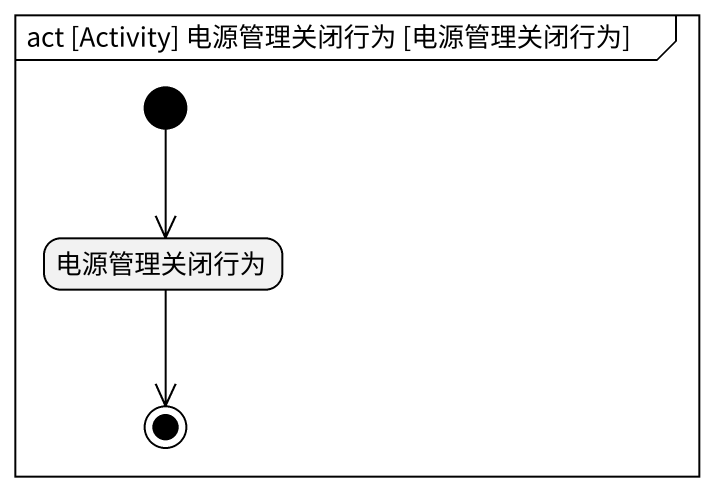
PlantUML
@startuml
mainframe act [Activity] 电源管理关闭行为 [电源管理关闭行为]
hide empty description
state 电源管理关闭行为
[*] --> 电源管理关闭行为
电源管理关闭行为 --> [*]
@enduml
